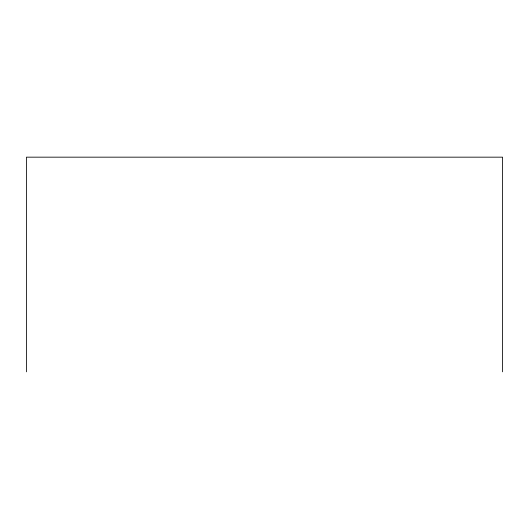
<?xml version="1.0" encoding="UTF-8"?>
<svg xmlns="http://www.w3.org/2000/svg" width="529" height="529" viewBox="0 0 529 529"><rect width="100%" height="100%" fill="white"/><g stroke="black" fill="none" stroke-linecap="round" stroke-linejoin="round"><path stroke-width="0.79" d="M502.55 371.834L502.55 157.166L26.45 157.166L26.45 371.834"/></g></svg>
